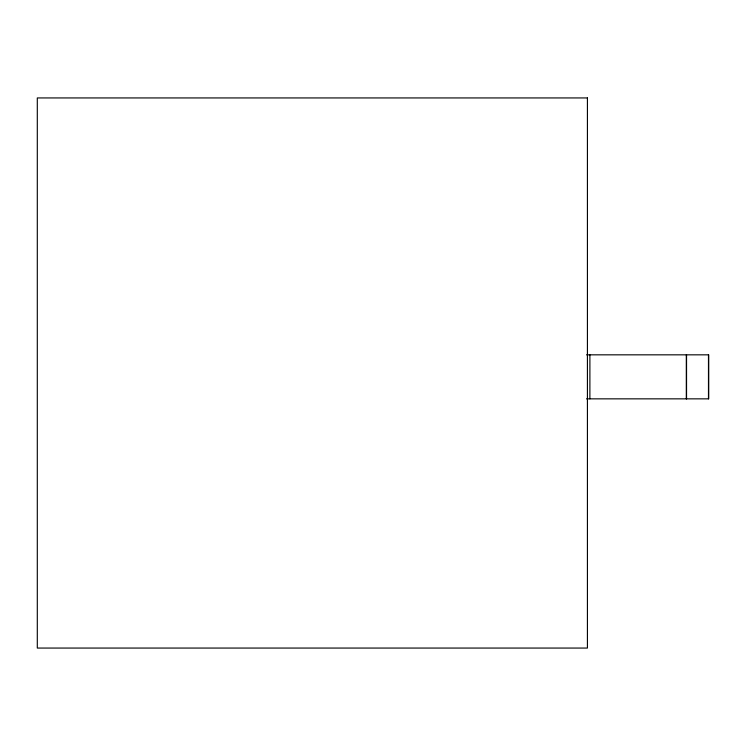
<?xml version="1.0" encoding="UTF-8"?>
<svg xmlns="http://www.w3.org/2000/svg" width="746" height="746" viewBox="0 0 746 746"><rect width="100%" height="100%" fill="white"/><g stroke="black" fill="none" stroke-linecap="round" stroke-linejoin="round"><path stroke-width="1.12" d="M589.89 398.849L589.899 354.835M586.552 354.835L708.7 354.835L708.7 398.849L586.552 398.849M708.476 354.835L708.476 398.849M686.544 354.835L686.544 398.849M686.32 354.835L686.32 398.849M587.419 97.94L37.3 97.94L37.3 648.06L587.419 648.06L587.419 97.94"/></g></svg>
